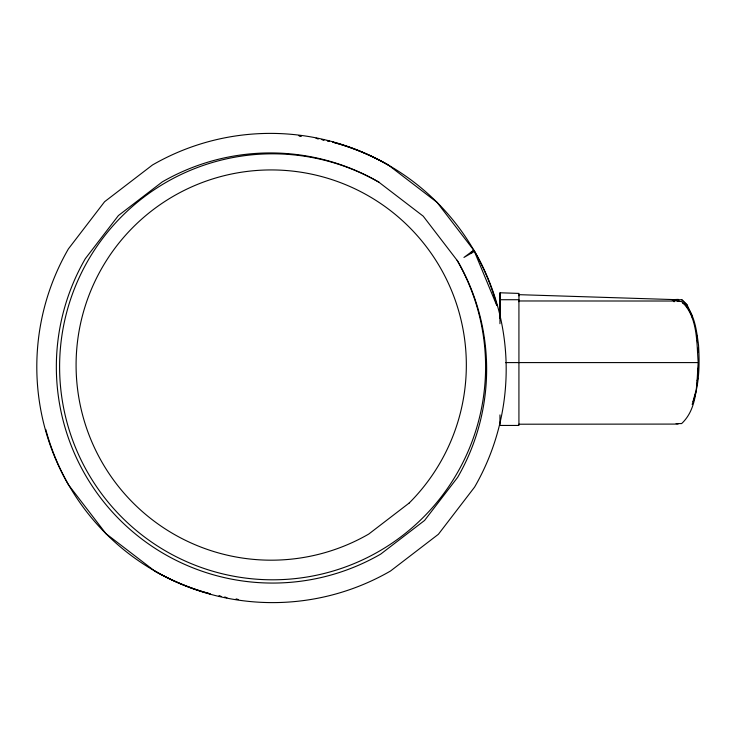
<?xml version="1.0" encoding="UTF-8"?>
<svg xmlns="http://www.w3.org/2000/svg" width="736" height="736" viewBox="0 0 736 736"><rect width="100%" height="100%" fill="white"/><g stroke="black" fill="none" stroke-linecap="round" stroke-linejoin="round"><path stroke-width="1.1" d="M518.981 295.835L518.99 294.667L676.623 299.681L671.894 299.69L678.316 299.396M499.698 317.814L499.992 297.841M499.937 300.96L500.057 292.781L519.018 293.416L518.898 301.723M499.919 301.042L500.048 292.808M499.652 317.989L499.965 297.933M676.715 300.969L681.628 301.594C697.884 316.719 696.596 342.074 698.197 362.59C696.596 383.097 697.884 408.452 681.628 423.586L676.126 423.586M698.068 371.174L698.262 367.954M698.096 372.701L698.354 368.405M696.624 385.121L696.955 382.978M697.286 380.825L697.618 378.681M696.615 385.572L696.946 383.428M697.277 381.285L697.774 378.065M692.944 401.782L695.621 392.012M692.153 404.423C699.356 385.673 699.752 365.01 698.538 345.184C696.56 330.961 695.032 315.045 684.765 304.069L682.75 303.278M674.102 301.604L676.393 299.561M674.066 301.723L676.366 299.69L681.886 299.745L687.093 304.87L691.546 314.622M473.754 250.194L463.938 257.444L474.591 251.289A235.805 235.805 0 0 1 474.591 487.094L438.389 534.281L390.503 571.016A235.805 235.805 0 0 1 154.698 571.016L105.938 533.637L68.393 484.711A235.805 235.805 0 0 1 68.393 248.906L104.595 201.719L152.481 164.984A235.805 235.805 0 0 1 388.286 164.984L437.046 202.363L474.012 250.525L496.8 305.55M474.012 250.525L471.196 252.144L471.785 252.908M677.175 301.401L679.282 301.024M518.926 424.212L678.104 424.083M673.596 301.024L518.926 300.969M505.54 362.59L698.197 362.59M388.884 165.407L388.774 165.361A232.502 232.502 0 0 0 332.792 142.168A232.558 232.558 0 0 1 496.947 305.523M379.003 182.289L423.228 216.182L457.663 261.068A216.255 216.255 0 0 1 457.663 477.324L424.562 520.453L380.733 554.088A216.255 216.255 0 0 1 85.321 258.676L118.422 215.547L162.251 181.912A216.255 216.255 0 0 1 378.506 181.912L379.003 182.289A213.008 213.008 0 0 0 62.827 329.884A213.008 213.008 0 0 0 309.626 576.564A213.008 213.008 0 0 0 457.074 260.305M681.858 299.874L687.065 304.989M691.573 314.502L692.392 317.961M696.633 334.972L696.9 337.143M697.296 340.391L697.562 342.562M698.234 347.972L698.354 352.277M698.105 349.674L698.17 351.826M499.965 323.702L499.965 299.727L518.926 299.727L518.926 425.445L499.965 425.445L499.965 414.92M45.742 429.382A232.558 232.558 0 0 0 210.192 593.832A232.502 232.502 0 0 1 154.201 570.648M409.188 503.028L368.773 534.042A195.123 195.123 0 0 1 76.829 382.067A195.123 195.123 0 0 1 337.944 181.7A195.123 195.123 0 0 1 409.188 503.028M236.026 599.205A232.558 232.558 0 0 0 238.308 599.527A232.502 232.502 0 0 1 236.026 599.205M224.664 597.218A232.558 232.558 0 0 0 226.927 597.66A232.502 232.502 0 0 1 224.664 597.218M219.052 596.022A232.558 232.558 0 0 0 221.288 596.51A232.502 232.502 0 0 1 219.052 596.022M301.236 136.013A232.558 232.558 0 0 0 298.945 135.746A232.502 232.502 0 0 1 301.236 136.013M318.32 138.782A232.558 232.558 0 0 0 316.057 138.34A232.502 232.502 0 0 1 318.32 138.782M323.932 139.978A232.558 232.558 0 0 0 321.696 139.49A232.502 232.502 0 0 1 323.932 139.978M329.489 141.312A232.558 232.558 0 0 0 327.272 140.76A232.502 232.502 0 0 1 329.489 141.312"/></g></svg>
